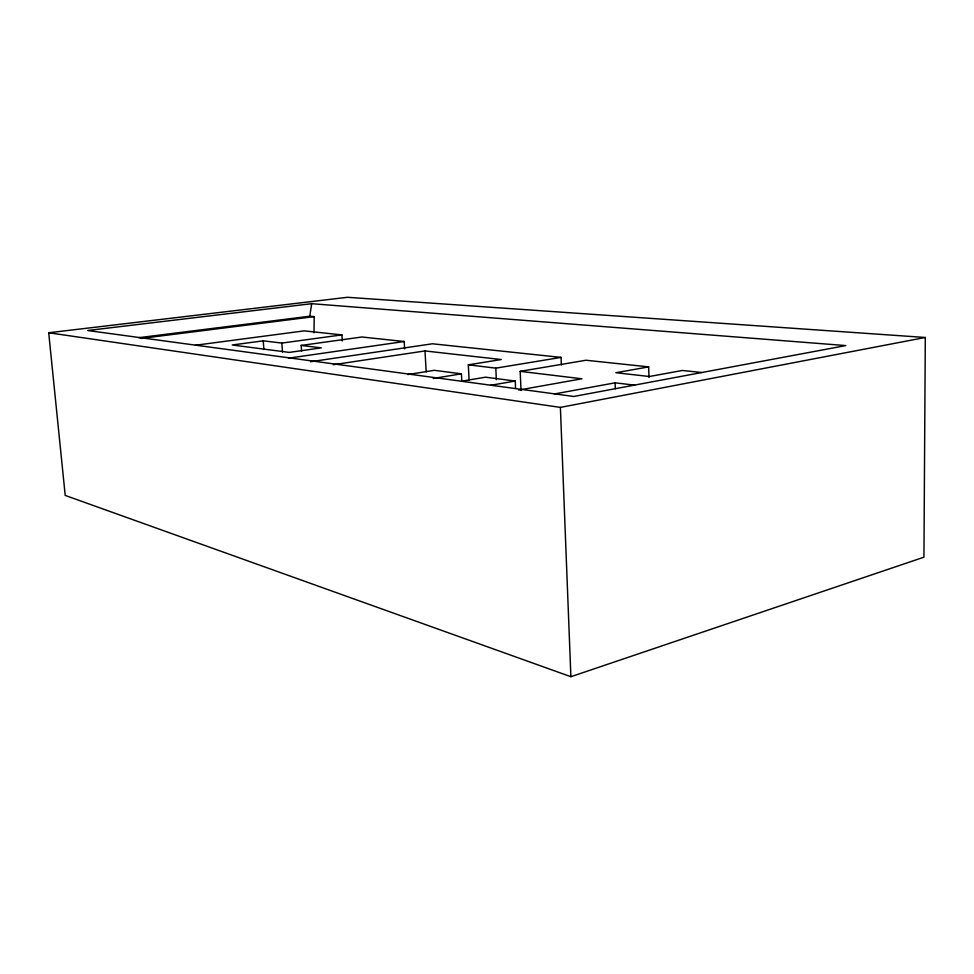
<?xml version="1.0" encoding="UTF-8"?>
<svg xmlns="http://www.w3.org/2000/svg" width="974" height="974" viewBox="0 0 974 974"><rect width="100%" height="100%" fill="white"/><g stroke="black" fill="none" stroke-linecap="round" stroke-linejoin="round"><path stroke-width="1.46" d="M925.3 337.479L923.936 557.189L570.886 676.711L65.209 495.425L48.7 332.755L347.511 297.289L925.3 337.479L560.391 407.4L48.7 332.755M314.005 332.816L314.188 316.623L309.769 316.221L138.795 337.686M309.769 316.221L311.692 303.693L845.785 345.587L573.759 396.479L87.599 330.515L311.692 303.693M554.34 393.983L615.142 382.819L634.658 385.168M518.655 390.063L581.88 378.789L520.189 371.338L521.029 390.489M648.952 377.34L648.672 366.881L615.885 372.725L649.39 376.512L682.372 370.461L701.682 372.506M490.519 385.314L515.246 381.041L515.575 388.468M461.53 381.224L485.478 377.182L515.246 381.041M520.189 371.338L585.995 360.246L648.672 366.881M433.199 378.472L461.42 373.821L461.798 381.175M469.078 379.982L468.324 364.836L495.815 368.148L561.085 357.397L561.377 364.873M407.887 374.552L434.258 370.315L461.42 373.821M468.324 364.836L501.233 359.54L425.005 350.944L333.315 364.714M310.536 361.731L432.432 343.785L561.085 357.397M288.56 358.176L404.21 341.509L404.636 348.887M301.599 351.054L301.197 345.429L361.865 337.004L404.21 341.509M301.197 345.429L321.335 347.876L289.29 352.405L232.226 344.991L263.236 340.827L281.851 343.079L341.911 334.886L342.3 340.937M195.409 345.246L304.18 330.868L341.911 334.886M141.242 338.416L314.188 316.623M263.236 340.827L263.893 349.617M281.851 343.079L282.497 352.04M425.005 350.944L426.174 371.946M495.815 368.148L496.35 379.726M560.391 407.4L570.886 676.711M615.142 382.819L615.324 388.76"/></g></svg>
